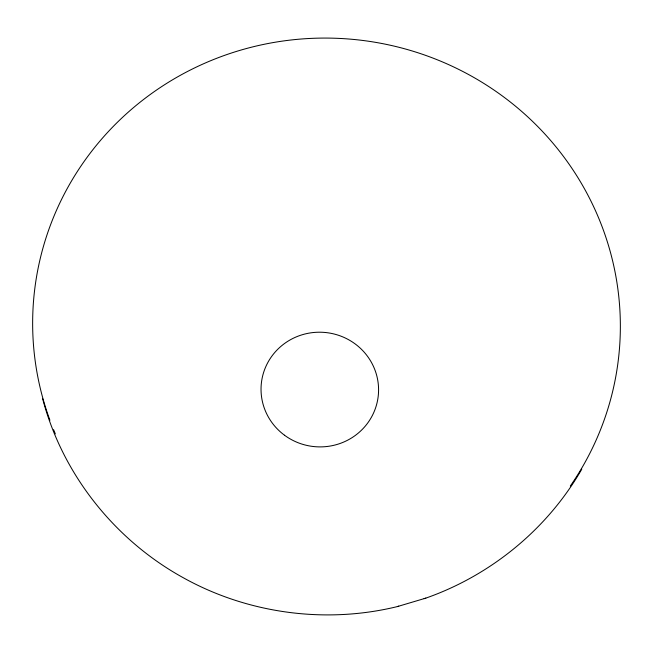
<?xml version="1.0" encoding="UTF-8"?>
<svg xmlns="http://www.w3.org/2000/svg" width="653" height="653" viewBox="0 0 653 653"><rect width="100%" height="100%" fill="white"/><g stroke="black" fill="none" stroke-linecap="round" stroke-linejoin="round"><path stroke-width="0.98" d="M581.774 469.172C547.394 529.085 490.901 575.285 425.813 598.132L424.099 598.662M42.674 398.836C62.623 474.755 115.295 540.57 184.024 578.15L185.452 578.942C249.552 613.869 326.435 623.933 397.351 606.588L398.714 606.164M397.351 606.588L425.813 598.132M49.922 420.254A293.932 286.626 5.9 0 1 362.774 40.453A293.932 286.626 5.9 0 1 570.33 486.02M55.325 433.861A293.932 286.626 5.9 0 1 53.57 429.666M284.52 435.233A58.786 57.325 5.9 0 0 378.152 396.73A58.786 57.325 5.9 0 0 296.748 336.695A58.786 57.325 5.9 0 0 284.52 435.233"/></g></svg>
